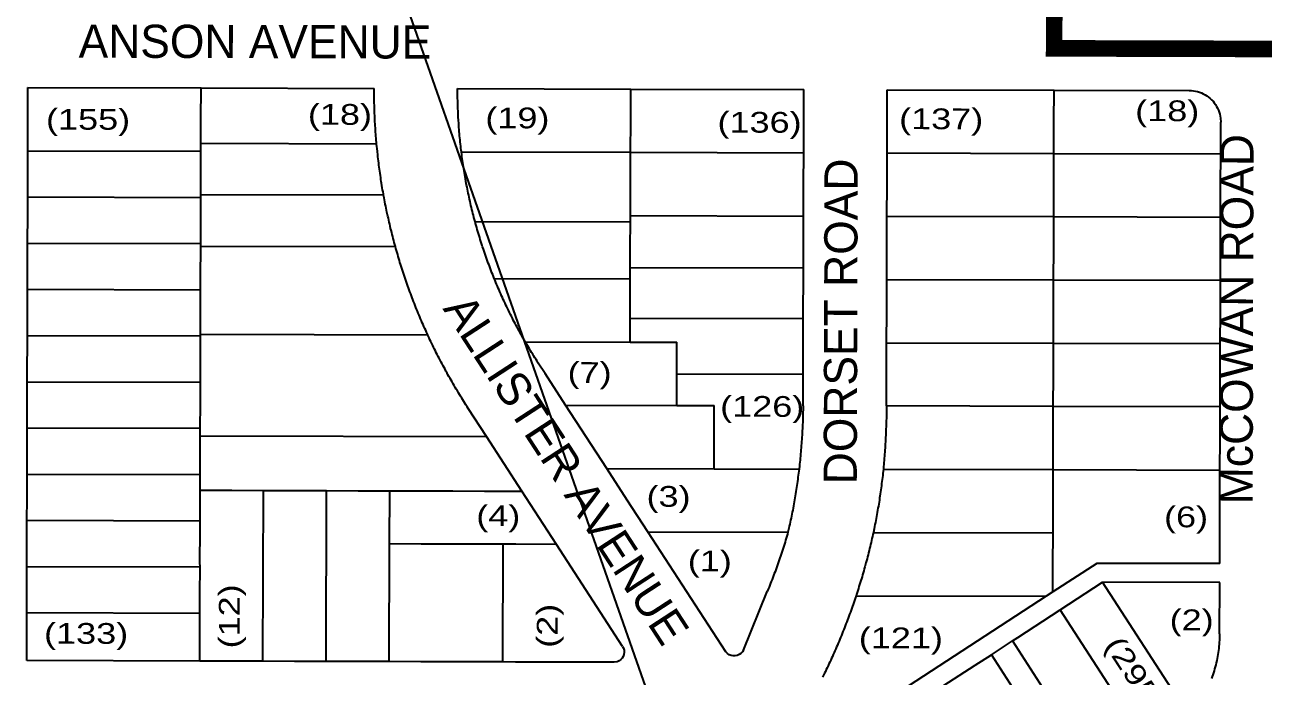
# Model space of a CAD drawing. Header units: millimetres. Extents: x 1745962 to 1749233, y 4525379 to 4529927.
# Drawn here: x 1747395 to 1747693.8, y 4528033 to 4528190.1 of the extents above; entities that cross this region are included whole.
import ezdxf

# ---------------------------------------------------------------- set-up
doc = ezdxf.new("R2010")
doc.units = ezdxf.units.MM
doc.header["$LTSCALE"] = 10
doc.header["$MEASUREMENT"] = 0
for name, color, linetype in [('AROLL_ADDRESS', 44, 'Continuous'), ('AROLL_LOTS', 8, 'Continuous'), ('AROLL_ROADS', 7, 'Continuous'), ('ZONING_STANDARDS', 140, 'Continuous'), ('ZONING_ZONES', 140, 'Continuous')]:
    doc.layers.add(name, color=color, linetype=linetype)
doc.styles.add('Univers Condensed', font='UNVR57W.TTF')
doc.styles.add('Univers Light Condensed', font='unvr47a.ttf')

msp = doc.modelspace()

# ---------------------------------------------------------------- linework, layer by layer
at = {"layer": 'AROLL_LOTS'}
for p, q in [((1747395.75, 4528167.38), (1747395.76, 4528175)), ((1747395.76, 4528175), (1747437.49, 4528174.9)), ((1747437.48, 4528167.28), (1747437.49, 4528174.9)), ((1747437.49, 4528174.9), (1747479.23, 4528174.79)), ((1747499.35, 4528174.74), (1747541.08, 4528174.64)), ((1747541.07, 4528167.02), (1747541.08, 4528174.64)), ((1747541.08, 4528174.64), (1747582.81, 4528174.53)), ((1747582.8, 4528166.91), (1747582.81, 4528174.53)), ((1747602.91, 4528166.87), (1747602.93, 4528174.48)), ((1747602.93, 4528174.48), (1747643.14, 4528174.39)), ((1747643.12, 4528166.77), (1747643.14, 4528174.39)), ((1747643.14, 4528174.39), (1747675.74, 4528174.3)), ((1747395.73, 4528159.77), (1747395.75, 4528167.38)), ((1747437.46, 4528161.49), (1747437.48, 4528167.28)), ((1747541.04, 4528159.4), (1747541.07, 4528167.02)), ((1747582.78, 4528159.3), (1747582.8, 4528166.91)), ((1747602.89, 4528159.25), (1747602.91, 4528166.87)), ((1747643.11, 4528159.15), (1747643.12, 4528166.77)), ((1747683.32, 4528159.05), (1747683.34, 4528166.67)), ((1747479.83, 4528161.38), (1747437.46, 4528161.49)), ((1747437.46, 4528159.67), (1747437.46, 4528161.49)), ((1747395.71, 4528152.15), (1747395.73, 4528159.77)), ((1747395.73, 4528159.77), (1747437.46, 4528159.67)), ((1747437.44, 4528152.04), (1747437.46, 4528159.67)), ((1747500.26, 4528159.51), (1747541.04, 4528159.4)), ((1747541.02, 4528151.78), (1747541.04, 4528159.4)), ((1747541.04, 4528159.4), (1747582.78, 4528159.3)), ((1747582.76, 4528151.68), (1747582.78, 4528159.3)), ((1747602.87, 4528151.63), (1747602.89, 4528159.25)), ((1747602.89, 4528159.25), (1747643.11, 4528159.15)), ((1747643.09, 4528151.53), (1747643.11, 4528159.15)), ((1747643.11, 4528159.15), (1747683.32, 4528159.05)), ((1747683.3, 4528151.43), (1747683.32, 4528159.05)), ((1747395.71, 4528148.64), (1747395.71, 4528152.15)), ((1747437.43, 4528149.15), (1747437.44, 4528152.04)), ((1747541, 4528144.16), (1747541.02, 4528151.78)), ((1747582.74, 4528144.06), (1747582.76, 4528151.68)), ((1747602.86, 4528144.01), (1747602.87, 4528151.63)), ((1747643.07, 4528143.92), (1747643.09, 4528151.53)), ((1747683.28, 4528143.82), (1747683.3, 4528151.43)), ((1747395.7, 4528144.53), (1747395.71, 4528148.64)), ((1747395.71, 4528148.64), (1747437.44, 4528148.54)), ((1747481.52, 4528149.04), (1747437.43, 4528149.15)), ((1747437.44, 4528148.54), (1747437.43, 4528149.15)), ((1747437.43, 4528144.42), (1747437.44, 4528148.54)), ((1747395.68, 4528137.52), (1747395.7, 4528144.53)), ((1747437.41, 4528137.42), (1747437.43, 4528144.42)), ((1747503.56, 4528142.74), (1747541, 4528142.65)), ((1747540.98, 4528136.55), (1747541, 4528142.65)), ((1747541, 4528144.16), (1747582.74, 4528144.06)), ((1747541, 4528142.65), (1747541, 4528144.16)), ((1747582.72, 4528136.45), (1747582.74, 4528144.06)), ((1747602.84, 4528136.4), (1747602.86, 4528144.01)), ((1747602.86, 4528144.01), (1747643.07, 4528143.92)), ((1747643.05, 4528136.3), (1747643.07, 4528143.92)), ((1747643.07, 4528143.92), (1747683.28, 4528143.82)), ((1747683.27, 4528136.2), (1747683.28, 4528143.82)), ((1747395.66, 4528129.3), (1747395.68, 4528136.91)), ((1747395.68, 4528137.52), (1747437.41, 4528137.42)), ((1747395.68, 4528136.91), (1747395.68, 4528137.52)), ((1747437.39, 4528129.19), (1747437.41, 4528136.8)), ((1747437.41, 4528136.8), (1747437.41, 4528137.42)), ((1747437.41, 4528136.8), (1747484.36, 4528136.69)), ((1747540.98, 4528131.67), (1747540.98, 4528136.55)), ((1747582.71, 4528131.57), (1747582.72, 4528136.45)), ((1747602.82, 4528128.77), (1747602.84, 4528136.4)), ((1747643.03, 4528128.68), (1747643.05, 4528136.3)), ((1747683.25, 4528128.58), (1747683.27, 4528136.2)), ((1747540.97, 4528128.93), (1747540.98, 4528131.67)), ((1747540.98, 4528131.67), (1747582.71, 4528131.57)), ((1747582.71, 4528128.83), (1747582.71, 4528131.57)), ((1747395.66, 4528126.4), (1747395.66, 4528129.3)), ((1747437.39, 4528126.3), (1747437.39, 4528129.19)), ((1747508.18, 4528129.01), (1747540.97, 4528128.93)), ((1747540.95, 4528121.31), (1747540.97, 4528128.93)), ((1747582.69, 4528121.21), (1747582.71, 4528128.83)), ((1747602.8, 4528121.15), (1747602.82, 4528128.77)), ((1747602.82, 4528128.77), (1747643.03, 4528128.68)), ((1747643.01, 4528121.06), (1747643.03, 4528128.68)), ((1747643.03, 4528128.68), (1747683.25, 4528128.58)), ((1747683.23, 4528120.96), (1747683.25, 4528128.58)), ((1747395.65, 4528121.68), (1747395.66, 4528126.4)), ((1747395.66, 4528126.4), (1747437.39, 4528126.3)), ((1747437.38, 4528121.57), (1747437.39, 4528126.3)), ((1747395.63, 4528115.28), (1747395.65, 4528121.68)), ((1747437.36, 4528115.48), (1747437.38, 4528121.57)), ((1747540.93, 4528113.69), (1747540.95, 4528119.48)), ((1747540.95, 4528119.48), (1747540.95, 4528121.31)), ((1747540.95, 4528119.48), (1747582.69, 4528119.38)), ((1747582.67, 4528113.58), (1747582.69, 4528119.38)), ((1747582.69, 4528119.38), (1747582.69, 4528121.21)), ((1747602.78, 4528113.54), (1747602.8, 4528121.15)), ((1747643, 4528113.44), (1747643.01, 4528121.06)), ((1747683.21, 4528113.35), (1747683.23, 4528120.96)), ((1747437.36, 4528115.17), (1747437.36, 4528115.48)), ((1747492.19, 4528115.34), (1747437.36, 4528115.48)), ((1747395.61, 4528106.44), (1747395.63, 4528114.06)), ((1747395.63, 4528115.28), (1747437.36, 4528115.17)), ((1747395.63, 4528114.06), (1747395.63, 4528115.28)), ((1747437.34, 4528106.33), (1747437.36, 4528113.95)), ((1747437.36, 4528113.95), (1747437.36, 4528115.17)), ((1747515.66, 4528113.75), (1747540.93, 4528113.69)), ((1747540.93, 4528113.69), (1747552.2, 4528113.66)), ((1747552.19, 4528106.04), (1747552.2, 4528113.66)), ((1747582.65, 4528105.97), (1747582.67, 4528113.58)), ((1747602.77, 4528105.92), (1747602.78, 4528113.54)), ((1747602.78, 4528113.54), (1747643, 4528113.44)), ((1747642.98, 4528105.82), (1747643, 4528113.44)), ((1747643, 4528113.44), (1747683.21, 4528113.35)), ((1747683.19, 4528105.73), (1747683.21, 4528113.35)), ((1747395.61, 4528104.15), (1747395.61, 4528106.44)), ((1747520.43, 4528106.13), (1747518.8, 4528108.64)), ((1747395.59, 4528098.81), (1747395.61, 4528104.15)), ((1747395.61, 4528104.15), (1747437.35, 4528104.05)), ((1747437.33, 4528098.71), (1747437.35, 4528104.05)), ((1747437.35, 4528104.05), (1747437.34, 4528106.33)), ((1747525.39, 4528098.49), (1747520.43, 4528106.13)), ((1747552.17, 4528098.43), (1747552.19, 4528106.04)), ((1747552.19, 4528106.04), (1747582.65, 4528105.97)), ((1747582.63, 4528098.35), (1747582.65, 4528105.97)), ((1747602.75, 4528098.3), (1747602.77, 4528105.92)), ((1747642.96, 4528098.2), (1747642.98, 4528105.82)), ((1747683.17, 4528098.11), (1747683.19, 4528105.73)), ((1747395.58, 4528093.03), (1747395.59, 4528098.81)), ((1747437.32, 4528092.93), (1747437.33, 4528098.71)), ((1747506.32, 4528090.93), (1747501.93, 4528097.68)), ((1747525.39, 4528098.49), (1747552.17, 4528098.43)), ((1747530.34, 4528090.87), (1747525.39, 4528098.49)), ((1747552.17, 4528098.43), (1747561.23, 4528098.41)), ((1747561.22, 4528090.79), (1747561.23, 4528098.41)), ((1747642.96, 4528098.2), (1747602.75, 4528098.3)), ((1747642.94, 4528090.6), (1747642.96, 4528098.2)), ((1747683.17, 4528098.11), (1747642.96, 4528098.2)), ((1747683.16, 4528090.49), (1747683.17, 4528098.11)), ((1747395.58, 4528093.03), (1747437.32, 4528092.93)), ((1747395.58, 4528091.2), (1747395.58, 4528093.03)), ((1747437.31, 4528091.1), (1747437.32, 4528092.93)), ((1747395.57, 4528083.58), (1747395.58, 4528091.2)), ((1747437.29, 4528083.48), (1747437.31, 4528091.1)), ((1747437.31, 4528091.1), (1747506.32, 4528090.93)), ((1747514.85, 4528077.78), (1747506.32, 4528090.93)), ((1747535.3, 4528083.24), (1747530.34, 4528090.87)), ((1747561.21, 4528083.17), (1747561.22, 4528090.79)), ((1747642.92, 4528082.98), (1747642.94, 4528090.6)), ((1747683.14, 4528082.88), (1747683.16, 4528090.49)), ((1747395.56, 4528081.9), (1747395.57, 4528083.58)), ((1747437.3, 4528081.8), (1747437.29, 4528083.48)), ((1747535.3, 4528083.24), (1747561.21, 4528083.17)), ((1747540.26, 4528075.6), (1747535.3, 4528083.24)), ((1747561.21, 4528083.17), (1747581.66, 4528083.12)), ((1747601.99, 4528083.07), (1747642.92, 4528082.98)), ((1747642.91, 4528075.35), (1747642.92, 4528082.98)), ((1747642.92, 4528082.98), (1747683.14, 4528082.88)), ((1747683.08, 4528060.33), (1747683.14, 4528082.88)), ((1747395.55, 4528075.96), (1747395.56, 4528081.9)), ((1747395.56, 4528081.9), (1747437.3, 4528081.8)), ((1747437.28, 4528078.02), (1747437.3, 4528081.8)), ((1747437.28, 4528078.02), (1747444.93, 4528077.99)), ((1747437.28, 4528075.86), (1747437.28, 4528078.02)), ((1747444.93, 4528077.99), (1747452.54, 4528077.97)), ((1747452.43, 4528036.81), (1747452.54, 4528077.97)), ((1747452.54, 4528077.97), (1747460.16, 4528077.95)), ((1747460.16, 4528077.95), (1747467.77, 4528077.92)), ((1747467.65, 4528036.77), (1747467.77, 4528077.92)), ((1747467.77, 4528077.92), (1747475.38, 4528077.9)), ((1747475.38, 4528077.9), (1747483, 4528077.88)), ((1747482.96, 4528065.08), (1747483, 4528077.88)), ((1747483, 4528077.88), (1747490.61, 4528077.85)), ((1747490.61, 4528077.85), (1747498.22, 4528077.84)), ((1747498.22, 4528077.84), (1747505.83, 4528077.81)), ((1747505.83, 4528077.81), (1747513.45, 4528077.79)), ((1747513.45, 4528077.79), (1747514.85, 4528077.78)), ((1747523.18, 4528064.96), (1747514.85, 4528077.78)), ((1747395.53, 4528070.78), (1747395.55, 4528075.96)), ((1747437.27, 4528070.68), (1747437.28, 4528075.86)), ((1747545.22, 4528067.97), (1747540.26, 4528075.6)), ((1747642.89, 4528067.72), (1747642.91, 4528075.35)), ((1747395.53, 4528070.78), (1747437.27, 4528070.68)), ((1747395.53, 4528068.34), (1747395.53, 4528070.78)), ((1747437.26, 4528068.24), (1747437.27, 4528070.68)), ((1747395.52, 4528060.72), (1747395.53, 4528068.34)), ((1747437.24, 4528060.63), (1747437.26, 4528068.24)), ((1747545.22, 4528067.97), (1747578.99, 4528067.89)), ((1747564, 4528039.06), (1747545.22, 4528067.97)), ((1747599.58, 4528067.83), (1747642.89, 4528067.72)), ((1747642.87, 4528060.11), (1747642.89, 4528067.72)), ((1747482.88, 4528036.73), (1747482.96, 4528065.08)), ((1747490.57, 4528065.05), (1747482.96, 4528065.08)), ((1747498.18, 4528065.03), (1747490.57, 4528065.05)), ((1747505.8, 4528065.01), (1747498.18, 4528065.03)), ((1747510.37, 4528065), (1747505.8, 4528065.01)), ((1747510.29, 4528036.65), (1747510.37, 4528065)), ((1747513.41, 4528064.98), (1747510.37, 4528065)), ((1747523.18, 4528064.96), (1747513.41, 4528064.98)), ((1747539.14, 4528040.39), (1747523.18, 4528064.96)), ((1747395.5, 4528053.11), (1747395.51, 4528059.66)), ((1747395.51, 4528059.66), (1747395.52, 4528060.72)), ((1747395.51, 4528059.66), (1747437.25, 4528059.56)), ((1747437.23, 4528053.01), (1747437.25, 4528059.56)), ((1747437.25, 4528059.56), (1747437.24, 4528060.63)), ((1747653.47, 4528060.4), (1747642.85, 4528053.5)), ((1747642.85, 4528053.5), (1747642.87, 4528060.11)), ((1747683.08, 4528060.33), (1747653.47, 4528060.4)), ((1747644.6, 4528049.18), (1747654.82, 4528055.83)), ((1747683.08, 4528055.77), (1747654.82, 4528055.83)), ((1747675.72, 4528023.64), (1747654.82, 4528055.83)), ((1747683.05, 4528043.41), (1747683.08, 4528055.77)), ((1747395.49, 4528048.53), (1747395.5, 4528053.11)), ((1747437.22, 4528048.44), (1747437.23, 4528053.01)), ((1747568.27, 4528039.47), (1747573.99, 4528053.6)), ((1747642.85, 4528053.5), (1747641.27, 4528052.48)), ((1747641.27, 4528052.48), (1747581.36, 4528013.55)), ((1747595.41, 4528052.59), (1747641.27, 4528052.48)), ((1747395.48, 4528045.49), (1747395.49, 4528048.53)), ((1747395.49, 4528048.53), (1747437.22, 4528048.44)), ((1747437.21, 4528045.39), (1747437.22, 4528048.44)), ((1747634.39, 4528042.55), (1747644.6, 4528049.18)), ((1747666.19, 4528015.96), (1747644.6, 4528049.18)), ((1747395.46, 4528036.98), (1747395.48, 4528045.49)), ((1747437.19, 4528036.86), (1747437.21, 4528045.39)), ((1747628.02, 4528038.4), (1747633.11, 4528041.71)), ((1747633.11, 4528041.71), (1747634.39, 4528042.55)), ((1747633.11, 4528041.71), (1747654.68, 4528008.49)), ((1747624.16, 4528035.91), (1747628.02, 4528038.4)), ((1747628.02, 4528038.4), (1747649.58, 4528005.17)), ((1747437.19, 4528036.86), (1747395.46, 4528036.98)), ((1747444.81, 4528036.83), (1747437.19, 4528036.86)), ((1747452.43, 4528036.81), (1747444.81, 4528036.83)), ((1747460.04, 4528036.79), (1747452.43, 4528036.81)), ((1747467.65, 4528036.77), (1747460.04, 4528036.79)), ((1747475.26, 4528036.75), (1747467.65, 4528036.77)), ((1747482.88, 4528036.73), (1747475.26, 4528036.75)), ((1747490.49, 4528036.7), (1747482.88, 4528036.73)), ((1747498.1, 4528036.68), (1747490.49, 4528036.7)), ((1747505.72, 4528036.66), (1747498.1, 4528036.68)), ((1747510.29, 4528036.65), (1747505.72, 4528036.66)), ((1747513.33, 4528036.63), (1747510.29, 4528036.65)), ((1747537.07, 4528036.57), (1747513.33, 4528036.63)), ((1747613.95, 4528029.28), (1747624.16, 4528035.91))]:
    msp.add_line(p, q, dxfattribs=at)
for points in [[(1747479.41, 4528167.18), (1747479.38, 4528167.78), (1747479.36, 4528168.28), (1747479.34, 4528168.78), (1747479.33, 4528169.27), (1747479.3, 4528169.77), (1747479.29, 4528170.27), (1747479.28, 4528170.78), (1747479.27, 4528171.27), (1747479.25, 4528171.77), (1747479.24, 4528172.27), (1747479.24, 4528172.78), (1747479.24, 4528173.27), (1747479.23, 4528173.78), (1747479.23, 4528174.28), (1747479.23, 4528174.79)], [(1747499.56, 4528167.13), (1747499.52, 4528167.86), (1747499.49, 4528168.36), (1747499.47, 4528168.86), (1747499.45, 4528169.36), (1747499.43, 4528169.87), (1747499.41, 4528170.37), (1747499.39, 4528170.87), (1747499.38, 4528171.36), (1747499.37, 4528171.87), (1747499.36, 4528172.36), (1747499.35, 4528172.87), (1747499.35, 4528173.36), (1747499.35, 4528173.86), (1747499.35, 4528174.74)], [(1747675.74, 4528174.3), (1747676.24, 4528174.29), (1747676.74, 4528174.24), (1747677.23, 4528174.16), (1747677.71, 4528174.04), (1747678.19, 4528173.89), (1747678.66, 4528173.71), (1747679.12, 4528173.51), (1747679.56, 4528173.27), (1747679.98, 4528173), (1747680.38, 4528172.71), (1747680.77, 4528172.39), (1747681.13, 4528172.04), (1747681.47, 4528171.68), (1747681.78, 4528171.3), (1747682.07, 4528170.88), (1747682.34, 4528170.46), (1747682.57, 4528170.02), (1747682.77, 4528169.57), (1747682.95, 4528169.09), (1747683.09, 4528168.61), (1747683.2, 4528168.12), (1747683.28, 4528167.63), (1747683.34, 4528166.67)], [(1747479.83, 4528161.38), (1747479.79, 4528161.79), (1747479.74, 4528162.29), (1747479.71, 4528162.79), (1747479.66, 4528163.28), (1747479.63, 4528163.78), (1747479.59, 4528164.28), (1747479.55, 4528164.78), (1747479.52, 4528165.28), (1747479.49, 4528165.78), (1747479.46, 4528166.28), (1747479.43, 4528166.78), (1747479.41, 4528167.18)], [(1747500.26, 4528159.51), (1747500.21, 4528159.9), (1747500.15, 4528160.4), (1747500.09, 4528160.89), (1747500.04, 4528161.39), (1747499.98, 4528161.89), (1747499.94, 4528162.38), (1747499.88, 4528162.88), (1747499.84, 4528163.38), (1747499.8, 4528163.88), (1747499.75, 4528164.38), (1747499.72, 4528164.87), (1747499.67, 4528165.37), (1747499.64, 4528165.87), (1747499.61, 4528166.37), (1747499.56, 4528167.13)], [(1747480, 4528159.56), (1747479.93, 4528160.3), (1747479.89, 4528160.8), (1747479.83, 4528161.38)], [(1747481.02, 4528151.93), (1747480.95, 4528152.36), (1747480.88, 4528152.86), (1747480.8, 4528153.35), (1747480.73, 4528153.84), (1747480.66, 4528154.34), (1747480.59, 4528154.84), (1747480.52, 4528155.33), (1747480.45, 4528155.83), (1747480.38, 4528156.33), (1747480.33, 4528156.82), (1747480.26, 4528157.32), (1747480.2, 4528157.81), (1747480.15, 4528158.31), (1747480.09, 4528158.81), (1747480, 4528159.56)], [(1747501.45, 4528151.88), (1747501.34, 4528152.48), (1747501.25, 4528152.98), (1747501.16, 4528153.47), (1747501.07, 4528153.97), (1747500.99, 4528154.45), (1747500.91, 4528154.95), (1747500.83, 4528155.44), (1747500.76, 4528155.94), (1747500.68, 4528156.43), (1747500.61, 4528156.93), (1747500.53, 4528157.42), (1747500.47, 4528157.91), (1747500.4, 4528158.41), (1747500.34, 4528158.91), (1747500.26, 4528159.51)], [(1747481.52, 4528149.04), (1747481.46, 4528149.41), (1747481.37, 4528149.9), (1747481.28, 4528150.39), (1747481.2, 4528150.88), (1747481.12, 4528151.38), (1747481.02, 4528151.93)], [(1747503.15, 4528144.26), (1747503.05, 4528144.67), (1747502.93, 4528145.16), (1747502.8, 4528145.64), (1747502.69, 4528146.12), (1747502.57, 4528146.61), (1747502.46, 4528147.1), (1747502.35, 4528147.59), (1747502.24, 4528148.08), (1747502.13, 4528148.56), (1747502.02, 4528149.05), (1747501.92, 4528149.55), (1747501.82, 4528150.03), (1747501.72, 4528150.52), (1747501.62, 4528151.01), (1747501.52, 4528151.5), (1747501.45, 4528151.88)], [(1747482.47, 4528144.31), (1747482.32, 4528144.99), (1747482.22, 4528145.48), (1747482.12, 4528145.97), (1747482.02, 4528146.46), (1747481.92, 4528146.95), (1747481.82, 4528147.44), (1747481.73, 4528147.93), (1747481.64, 4528148.42), (1747481.52, 4528149.04)], [(1747484.36, 4528136.69), (1747484.21, 4528137.21), (1747484.09, 4528137.7), (1747483.95, 4528138.18), (1747483.82, 4528138.66), (1747483.7, 4528139.15), (1747483.58, 4528139.63), (1747483.46, 4528140.12), (1747483.33, 4528140.61), (1747483.21, 4528141.09), (1747483.09, 4528141.58), (1747482.98, 4528142.07), (1747482.87, 4528142.55), (1747482.76, 4528143.04), (1747482.65, 4528143.52), (1747482.54, 4528144.01), (1747482.47, 4528144.31)], [(1747503.56, 4528142.74), (1747503.43, 4528143.23), (1747503.3, 4528143.7), (1747503.15, 4528144.26)], [(1747505.39, 4528136.64), (1747505.27, 4528136.99), (1747505.12, 4528137.46), (1747504.97, 4528137.94), (1747504.81, 4528138.42), (1747504.67, 4528138.89), (1747504.52, 4528139.38), (1747504.38, 4528139.85), (1747504.23, 4528140.34), (1747504.1, 4528140.81), (1747503.96, 4528141.29), (1747503.82, 4528141.77), (1747503.69, 4528142.25), (1747503.56, 4528142.74)], [(1747486.71, 4528129.06), (1747486.55, 4528129.57), (1747486.38, 4528130.04), (1747486.22, 4528130.52), (1747486.08, 4528130.99), (1747485.92, 4528131.47), (1747485.77, 4528131.95), (1747485.62, 4528132.42), (1747485.46, 4528132.9), (1747485.32, 4528133.37), (1747485.18, 4528133.86), (1747485.03, 4528134.33), (1747484.9, 4528134.81), (1747484.75, 4528135.3), (1747484.62, 4528135.77), (1747484.47, 4528136.25), (1747484.36, 4528136.69)], [(1747508.18, 4528129.01), (1747508, 4528129.47), (1747507.81, 4528129.94), (1747507.63, 4528130.4), (1747507.45, 4528130.87), (1747507.27, 4528131.33), (1747507.09, 4528131.79), (1747506.92, 4528132.27), (1747506.74, 4528132.74), (1747506.57, 4528133.2), (1747506.41, 4528133.67), (1747506.24, 4528134.14), (1747506.07, 4528134.61), (1747505.91, 4528135.09), (1747505.75, 4528135.56), (1747505.58, 4528136.04), (1747505.39, 4528136.64)], [(1747489.55, 4528121.44), (1747489.3, 4528122.05), (1747489.11, 4528122.52), (1747488.93, 4528122.98), (1747488.75, 4528123.45), (1747488.57, 4528123.92), (1747488.39, 4528124.39), (1747488.21, 4528124.85), (1747488.04, 4528125.32), (1747487.87, 4528125.8), (1747487.7, 4528126.26), (1747487.53, 4528126.73), (1747487.36, 4528127.2), (1747487.19, 4528127.67), (1747487.02, 4528128.14), (1747486.86, 4528128.62), (1747486.71, 4528129.06)], [(1747511.58, 4528121.38), (1747511.43, 4528121.69), (1747511.21, 4528122.15), (1747511, 4528122.6), (1747510.79, 4528123.05), (1747510.58, 4528123.51), (1747510.36, 4528123.96), (1747510.16, 4528124.41), (1747509.95, 4528124.86), (1747509.75, 4528125.32), (1747509.55, 4528125.79), (1747509.34, 4528126.24), (1747509.15, 4528126.69), (1747508.95, 4528127.16), (1747508.76, 4528127.62), (1747508.56, 4528128.08), (1747508.37, 4528128.54), (1747508.18, 4528129.01)], [(1747492.19, 4528115.34), (1747492.06, 4528115.62), (1747491.85, 4528116.08), (1747491.65, 4528116.54), (1747491.44, 4528116.99), (1747491.24, 4528117.45), (1747491.04, 4528117.9), (1747490.84, 4528118.36), (1747490.64, 4528118.82), (1747490.44, 4528119.28), (1747490.25, 4528119.75), (1747490.06, 4528120.2), (1747489.86, 4528120.66), (1747489.67, 4528121.13), (1747489.55, 4528121.44)], [(1747515.66, 4528113.75), (1747515.41, 4528114.18), (1747515.16, 4528114.62), (1747514.92, 4528115.05), (1747514.67, 4528115.49), (1747514.42, 4528115.93), (1747514.18, 4528116.37), (1747513.94, 4528116.81), (1747513.71, 4528117.25), (1747513.47, 4528117.69), (1747513.24, 4528118.13), (1747513, 4528118.57), (1747512.78, 4528119.01), (1747512.55, 4528119.46), (1747512.32, 4528119.91), (1747512.1, 4528120.35), (1747511.88, 4528120.8), (1747511.58, 4528121.38)], [(1747492.91, 4528113.81), (1747492.69, 4528114.27), (1747492.48, 4528114.72), (1747492.19, 4528115.34)], [(1747496.82, 4528106.19), (1747496.55, 4528106.69), (1747496.31, 4528107.13), (1747496.07, 4528107.57), (1747495.83, 4528108.01), (1747495.6, 4528108.45), (1747495.37, 4528108.89), (1747495.13, 4528109.34), (1747494.9, 4528109.78), (1747494.68, 4528110.23), (1747494.45, 4528110.67), (1747494.22, 4528111.12), (1747494, 4528111.57), (1747493.78, 4528112.01), (1747493.56, 4528112.46), (1747493.34, 4528112.91), (1747493.12, 4528113.36), (1747492.91, 4528113.81)], [(1747518.8, 4528108.64), (1747518.53, 4528109.06), (1747518.26, 4528109.48), (1747517.99, 4528109.91), (1747517.72, 4528110.33), (1747517.46, 4528110.75), (1747517.2, 4528111.18), (1747516.94, 4528111.61), (1747516.68, 4528112.03), (1747516.42, 4528112.46), (1747516.16, 4528112.89), (1747515.91, 4528113.32), (1747515.66, 4528113.75)], [(1747501.37, 4528098.56), (1747501.12, 4528098.95), (1747500.85, 4528099.37), (1747500.59, 4528099.79), (1747500.33, 4528100.21), (1747500.06, 4528100.64), (1747499.8, 4528101.06), (1747499.54, 4528101.49), (1747499.29, 4528101.92), (1747499.03, 4528102.35), (1747498.77, 4528102.78), (1747498.52, 4528103.21), (1747498.27, 4528103.65), (1747498.02, 4528104.08), (1747497.77, 4528104.51), (1747497.53, 4528104.94), (1747497.27, 4528105.38), (1747497.03, 4528105.82), (1747496.82, 4528106.19)], [(1747501.93, 4528097.68), (1747501.66, 4528098.1), (1747501.37, 4528098.56)], [(1747582.63, 4528098.35), (1747582.63, 4528097.85), (1747582.62, 4528097.35), (1747582.61, 4528096.85), (1747582.61, 4528096.35), (1747582.59, 4528095.85), (1747582.58, 4528095.35), (1747582.56, 4528094.85), (1747582.54, 4528094.36), (1747582.52, 4528093.85), (1747582.5, 4528093.35), (1747582.47, 4528092.86), (1747582.45, 4528092.35), (1747582.43, 4528091.86), (1747582.4, 4528091.35), (1747582.35, 4528090.74)], [(1747602.75, 4528098.3), (1747602.74, 4528097.8), (1747602.74, 4528097.3), (1747602.73, 4528096.8), (1747602.73, 4528096.3), (1747602.72, 4528095.8), (1747602.71, 4528095.3), (1747602.69, 4528094.8), (1747602.68, 4528094.3), (1747602.66, 4528093.8), (1747602.64, 4528093.3), (1747602.62, 4528092.8), (1747602.61, 4528092.3), (1747602.58, 4528091.8), (1747602.56, 4528091.3), (1747602.52, 4528090.69)], [(1747582.35, 4528090.74), (1747582.32, 4528090.25), (1747582.29, 4528089.74), (1747582.25, 4528089.24), (1747582.21, 4528088.75), (1747582.17, 4528088.25), (1747582.13, 4528087.75), (1747582.09, 4528087.25), (1747582.04, 4528086.75), (1747581.99, 4528086.25), (1747581.94, 4528085.76), (1747581.9, 4528085.26), (1747581.85, 4528084.76), (1747581.79, 4528084.27), (1747581.74, 4528083.77), (1747581.66, 4528083.12)], [(1747602.52, 4528090.69), (1747602.49, 4528090.19), (1747602.48, 4528089.7), (1747602.45, 4528089.19), (1747602.42, 4528088.7), (1747602.39, 4528088.19), (1747602.36, 4528087.7), (1747602.33, 4528087.2), (1747602.29, 4528086.7), (1747602.26, 4528086.2), (1747602.22, 4528085.7), (1747602.18, 4528085.2), (1747602.14, 4528084.7), (1747602.1, 4528084.21), (1747602.05, 4528083.71), (1747601.99, 4528083.07)], [(1747581.66, 4528083.12), (1747581.6, 4528082.63), (1747581.54, 4528082.13), (1747581.48, 4528081.64), (1747581.41, 4528081.14), (1747581.35, 4528080.64), (1747581.28, 4528080.15), (1747581.21, 4528079.65), (1747581.14, 4528079.16), (1747581.07, 4528078.67), (1747580.99, 4528078.17), (1747580.91, 4528077.68), (1747580.83, 4528077.18), (1747580.75, 4528076.69), (1747580.67, 4528076.19), (1747580.59, 4528075.71)], [(1747601.99, 4528083.07), (1747601.94, 4528082.57), (1747601.88, 4528082.08), (1747601.83, 4528081.58), (1747601.77, 4528081.09), (1747601.71, 4528080.59), (1747601.65, 4528080.1), (1747601.58, 4528079.6), (1747601.52, 4528079.1), (1747601.45, 4528078.61), (1747601.38, 4528078.11), (1747601.31, 4528077.62), (1747601.24, 4528077.13), (1747601.17, 4528076.62), (1747601.09, 4528076.14), (1747601.02, 4528075.63)], [(1747580.59, 4528075.71), (1747580.5, 4528075.21), (1747580.41, 4528074.71), (1747580.32, 4528074.23), (1747580.23, 4528073.73), (1747580.14, 4528073.24), (1747580.04, 4528072.76), (1747579.94, 4528072.26), (1747579.84, 4528071.77), (1747579.75, 4528071.29), (1747579.64, 4528070.8), (1747579.54, 4528070.3), (1747579.43, 4528069.81), (1747579.32, 4528069.32), (1747579.21, 4528068.84), (1747578.99, 4528067.89)], [(1747601.02, 4528075.63), (1747600.94, 4528075.15), (1747600.86, 4528074.65), (1747600.78, 4528074.16), (1747600.69, 4528073.66), (1747600.61, 4528073.17), (1747600.52, 4528072.68), (1747600.43, 4528072.19), (1747600.34, 4528071.7), (1747600.25, 4528071.2), (1747600.16, 4528070.72), (1747600.07, 4528070.22), (1747599.97, 4528069.73), (1747599.88, 4528069.25), (1747599.77, 4528068.75), (1747599.58, 4528067.83)], [(1747578.99, 4528067.89), (1747578.85, 4528067.41), (1747578.72, 4528066.93), (1747578.57, 4528066.45), (1747578.43, 4528065.97), (1747578.28, 4528065.49), (1747578.13, 4528065.01), (1747577.98, 4528064.54), (1747577.84, 4528064.06), (1747577.68, 4528063.58), (1747577.52, 4528063.11), (1747577.36, 4528062.64), (1747577.2, 4528062.16), (1747577.05, 4528061.69), (1747576.88, 4528061.21), (1747576.72, 4528060.74), (1747576.55, 4528060.27), (1747576.39, 4528059.8), (1747576.22, 4528059.33), (1747576.04, 4528058.86), (1747575.87, 4528058.39), (1747575.7, 4528057.92), (1747575.52, 4528057.45), (1747575.33, 4528056.98), (1747575.16, 4528056.51), (1747574.98, 4528056.05), (1747574.8, 4528055.59), (1747574.61, 4528055.12), (1747574.42, 4528054.66), (1747574.23, 4528054.2), (1747573.99, 4528053.6)], [(1747599.58, 4528067.83), (1747599.48, 4528067.35), (1747599.37, 4528066.86), (1747599.25, 4528066.37), (1747599.14, 4528065.88), (1747599.03, 4528065.39), (1747598.92, 4528064.91), (1747598.8, 4528064.42), (1747598.68, 4528063.94), (1747598.56, 4528063.46), (1747598.44, 4528062.97), (1747598.31, 4528062.49), (1747598.19, 4528062), (1747598.06, 4528061.52), (1747597.93, 4528061.03), (1747597.8, 4528060.55), (1747597.71, 4528060.21)], [(1747597.71, 4528060.21), (1747597.54, 4528059.59), (1747597.4, 4528059.11), (1747597.26, 4528058.63), (1747597.12, 4528058.14), (1747596.98, 4528057.66), (1747596.84, 4528057.18), (1747596.7, 4528056.7), (1747596.55, 4528056.23), (1747596.41, 4528055.75), (1747596.26, 4528055.27), (1747596.11, 4528054.79), (1747595.96, 4528054.32), (1747595.81, 4528053.84), (1747595.66, 4528053.36), (1747595.5, 4528052.89), (1747595.41, 4528052.59)], [(1747595.41, 4528052.59), (1747595.18, 4528051.94), (1747595.02, 4528051.47), (1747594.86, 4528050.99), (1747594.7, 4528050.52), (1747594.53, 4528050.05), (1747594.36, 4528049.58), (1747594.2, 4528049.1), (1747594.03, 4528048.63), (1747593.86, 4528048.16), (1747593.69, 4528047.69), (1747593.51, 4528047.22), (1747593.33, 4528046.77), (1747593.16, 4528046.3), (1747592.98, 4528045.83), (1747592.8, 4528045.36), (1747592.62, 4528044.89), (1747592.43, 4528044.43), (1747592.25, 4528043.96), (1747592.07, 4528043.49), (1747591.87, 4528043.04), (1747591.69, 4528042.57), (1747591.49, 4528042.11), (1747591.31, 4528041.65), (1747591.11, 4528041.18), (1747590.92, 4528040.73), (1747590.72, 4528040.27), (1747590.51, 4528039.81), (1747590.32, 4528039.36), (1747590.12, 4528038.9), (1747589.91, 4528038.44), (1747589.71, 4528037.99), (1747589.5, 4528037.53), (1747589.3, 4528037.07), (1747589.08, 4528036.62), (1747588.88, 4528036.16), (1747588.67, 4528035.71), (1747588.45, 4528035.26), (1747588.24, 4528034.81), (1747588.02, 4528034.35), (1747587.8, 4528033.91), (1747587.59, 4528033.45), (1747587.35, 4528032.98)], [(1747683.05, 4528043.41), (1747683.05, 4528042.91), (1747683.03, 4528042.41), (1747683.01, 4528041.9), (1747682.98, 4528041.41), (1747682.94, 4528040.91), (1747682.89, 4528040.41), (1747682.84, 4528039.92), (1747682.78, 4528039.42), (1747682.71, 4528038.93), (1747682.63, 4528038.43), (1747682.54, 4528037.94), (1747682.45, 4528037.45), (1747682.35, 4528036.96), (1747682.23, 4528036.47), (1747682.12, 4528035.98), (1747681.99, 4528035.5), (1747681.85, 4528035.02), (1747681.71, 4528034.54), (1747681.57, 4528034.06), (1747681.41, 4528033.58), (1747681.24, 4528033.11), (1747681.06, 4528032.64)], [(1747539.14, 4528040.39), (1747539.36, 4528039.94), (1747539.5, 4528039.46), (1747539.52, 4528038.97), (1747539.46, 4528038.47), (1747539.29, 4528038), (1747539.04, 4528037.57), (1747538.7, 4528037.21), (1747538.3, 4528036.91), (1747537.84, 4528036.7), (1747537.07, 4528036.57)], [(1747568.27, 4528039.47), (1747568, 4528039.06), (1747567.64, 4528038.71), (1747567.22, 4528038.43), (1747566.76, 4528038.24), (1747566.27, 4528038.14), (1747565.78, 4528038.14), (1747565.28, 4528038.23), (1747564.82, 4528038.4), (1747564.39, 4528038.67), (1747564, 4528039.06)]]:
    msp.add_lwpolyline(points, dxfattribs=at)
at = {"layer": 'ZONING_STANDARDS'}
msp.add_line((1747136.91, 4529191.7), (1747568.04, 4527964.07), dxfattribs=at)
at = {"layer": 'ZONING_ZONES', "const_width": 4}
msp.add_lwpolyline([(1747643.69, 4528403.48), (1747643.16, 4528184.44), (1747696.49, 4528184.29)], dxfattribs=at)

# ---------------------------------------------------------------- texts
at = {"layer": 'AROLL_ADDRESS', "style": 'Univers Light Condensed', "width": 1.3}
for s, rotation, p in [('(18)', 359.86, (1747662.69, 4528166.92)), ('(155)', 359.86, (1747400.11, 4528164.87)), ('(18)', 359.86, (1747463.25, 4528166.05)), ('(19)', 359.86, (1747506.03, 4528165.2)), ('(136)', 359.86, (1747561.99, 4528164.16)), ('(137)', 359.86, (1747605.78, 4528164.99)), ('(7)', 359.86, (1747525.86, 4528103.87)), ('(126)', 359.86, (1747562.63, 4528095.72)), ('(3)', 359.86, (1747544.89, 4528074.04)), ('(4)', 359.86, (1747503.84, 4528069.39)), ('(6)', 359.86, (1747669.65, 4528069.1)), ('(1)', 359.86, (1747554.83, 4528058.48)), ('(12)', 90, (1747446.8, 4528039.9)), ('(2)', 90, (1747523.45, 4528040.04)), ('(2)', 359.86, (1747671, 4528044.31)), ('(133)', 359.86, (1747399.64, 4528041.05)), ('(121)', 359.86, (1747596.06, 4528039.97)), ('(2958)', 303, (1747655.18, 4528040.71))]:
    msp.add_text(s, height=5, rotation=rotation, dxfattribs=at).set_placement(p)
at = {"layer": 'AROLL_ROADS', "style": 'Univers Condensed'}
for s, rotation, p in [('ANSON AVENUE', 359.85, (1747407.98, 4528182.19)), ('McCOWAN ROAD', 89.85, (1747691.01, 4528074.64)), ('DORSET ROAD', 89.85, (1747595.59, 4528079.43)), ('ALLISTER AVENUE', 303.05, (1747495.65, 4528121.73))]:
    msp.add_text(s, height=8, rotation=rotation, dxfattribs=at).set_placement(p)

doc.saveas('drawing.dxf')
